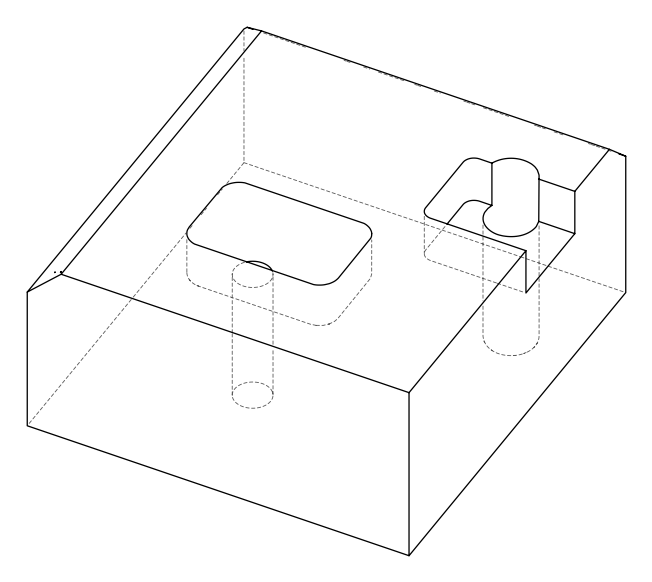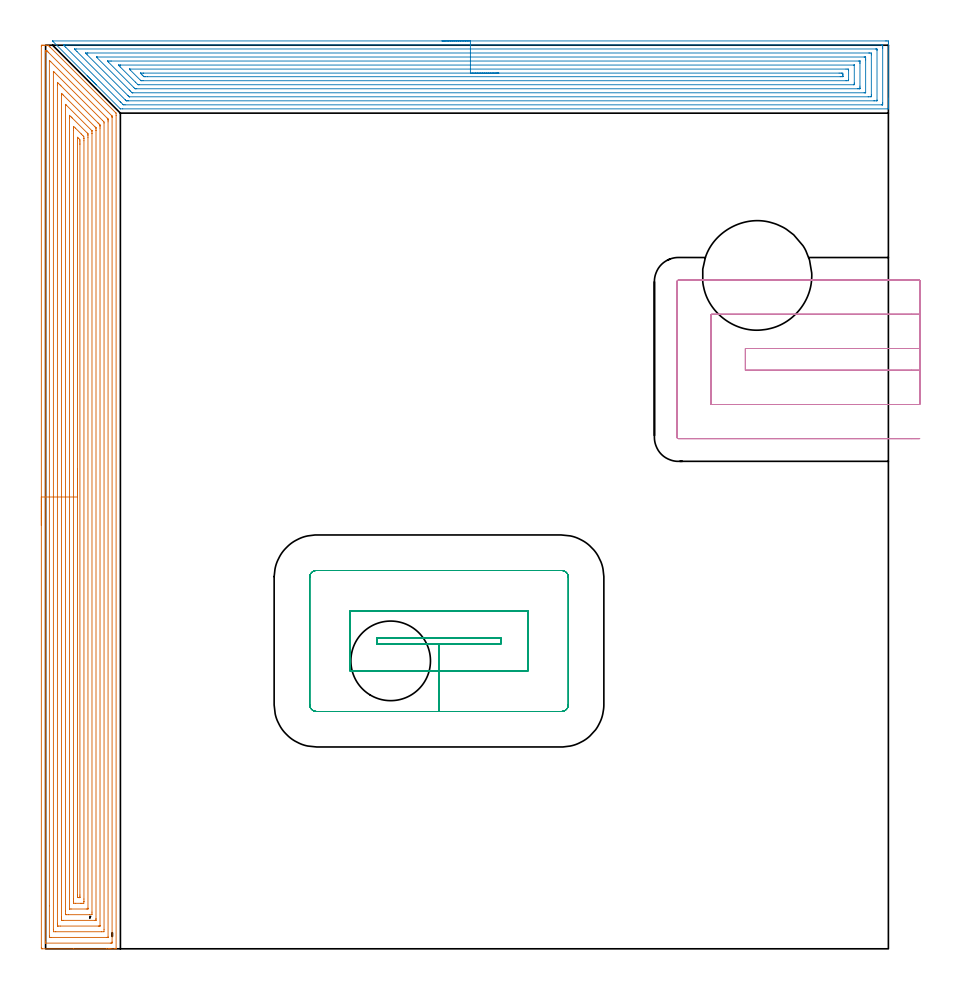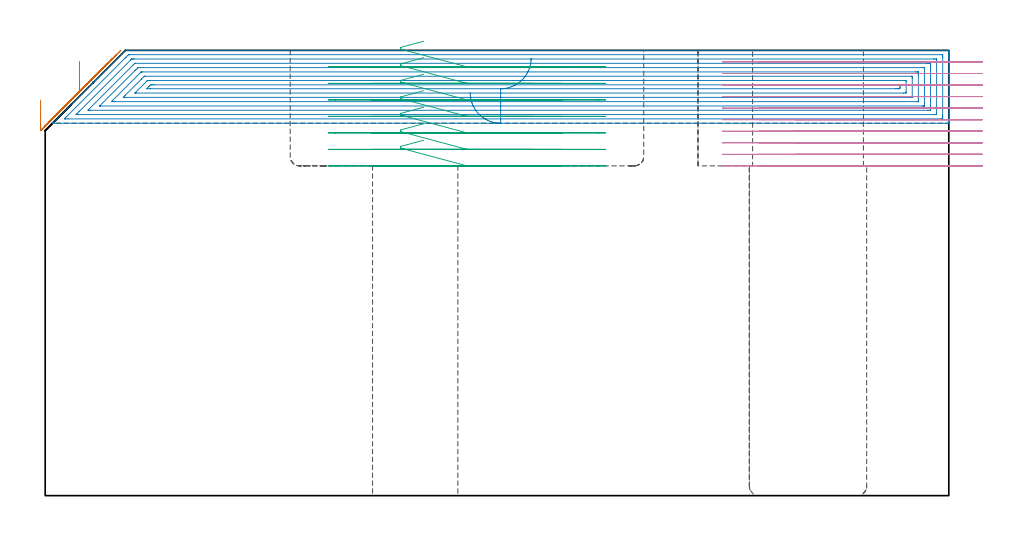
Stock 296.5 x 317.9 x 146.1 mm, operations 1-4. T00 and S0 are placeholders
(PLAN: 6 operations, 4 tool changes, 82.8 min)
(1 AREA_MILL | FG_CHAMFER_SURFACE | UGT0205_001 | 24.86 min | 109679 mm3)
(2 AREA_MILL_1 | FG_CHAMFER_SURFACE_1 | UGT0205_001 | 20.65 min | 79718 mm3)
(3 MILL_RECTANGULAR_POCKET | POCKET_RECTANGULAR_STRAIGHT | NXT0201_007 | Follow Part, ap 6.25, ae 75% | 8.78 min | 319950 mm3)
(4 MILL_SLOT | SLOT_PARTIAL_RECTANGULAR | NXT0201_012 | Follow Part, ap 4, ae 75% | 13.62 min | 222526 mm3)
(5 MILL_THROUGH_HOLE_FROM_SOLID_MATERIAL | STEP1HOLE_1 | NXT0201_007 | Circular | 14.39 min | 138501 mm3)
(6 INDEXABLE_INSERT_DRILL_THROUGH_HOLE_FROM_SOLID | STEP1HOLE | NXT0302_027 | 0.46 min | 66601 mm3)
(TOOL UGT0205_001 | Chamfer Mill 20 x 3 x 45 deg. | D20 FL50 Z2)
(TOOL NXT0201_007 | ENDMILL 25mm [R216.25-25050GCK54P 1620] | D25 R3 FL54 Z5)
(TOOL NXT0201_012 | ENDMILL 16mm [2P460-1600-NA 1630] | D16 FL38 Z6)
(TOOL NXT0302_027 | Index. Insert Drill 28mm [880-D2800L32-05] | D28 PA176 FL140 Z2)
(OP 1 AREA_MILL)
G17 G21 G94 G90
T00 M6
G54
G17 G0 G90 X-1.5 Y148.95 S1061 M3
G43 Z156.1 H0
Z129.8
G94 G1 Y148.988 Z128.928 F250.
Y149.102 Z128.064
Y149.291 Z127.212
Y149.553 Z126.38
Y149.887 Z125.574
Y150.29 Z124.8
Y150.758 Z124.064
Y151.29 Z123.372
Y151.879 Z122.729
Y152.522 Z122.14
Y153.214 Z121.609
Y153.95 Z121.14
Y154.724 Z120.737
Y155.53 Z120.403
Y156.362 Z120.141
Y157.214 Z119.952
Y158.078 Z119.838
Y158.95 Z119.8
Y317.614
X-1.497 Y317.745 Z119.803
X-1.491 Y317.898 Z119.805
X-1.179 Y317.9 Z120.117
X-0.869 Z120.426
X-0.25 Z121.05
X0.3 Z121.599
X0.902 Y317.89 Z122.201
X0.919 Y317.876 Z122.218
X1.056 Y317.745 Z122.353
X1.217 Y317.585 Z122.512
X1.501 Y317.299 Z122.801
X1.544 Y317.256 Z122.844
X24.696 Y294.104 Z145.994
X24.794 Y294.004 Z146.091
X24.8 Y293.212 Z146.1
Y0.155
X24.797 Y0.01 Z146.088
X24.739 Y0.007 Z146.031
X24.363 Y0. Z145.662
X22.965 Z144.262
X22.381 Z143.677
X22.071 Z143.368
X21.487 Z142.781
X9.846 Z131.143
X-1.162 Y0.001 Z120.135
X-1.492 Y0.01 Z119.806
X-1.499 Y0.337 Z119.799
Y0.362
X-1.5 Y158.95 Z119.8
X-0.086 Z121.214
X-0.085 Y315.515 Z121.215
X-0.084 Y315.623 Z121.216
X-0.079 Y315.735 Z121.221
X-0.065 Y315.89 Z121.235
X0.025 Y315.892 Z121.325
X0.41 Y315.89 Z121.71
X0.454 Y315.885 Z121.754
X0.479 Y315.864 Z121.779
X0.531 Y315.817 Z121.831
X0.633 Y315.717 Z121.933
X0.835 Y315.515 Z122.135
X23.138 Y293.212 Z144.438
X23.275 Y293.074 Z144.575
X23.366 Y292.976 Z144.666
X23.375 Y292.964 Z144.675
X23.379 Y292.915 Z144.679
X23.384 Y292.798 Z144.684
X23.385 Y292.651 Z144.685
X23.386 Y292.431 Z144.686
X23.385 Y2.385 Z144.685
X23.384 Y2.277 Z144.684
X23.379 Y2.165 Z144.679
X23.365 Y2.01 Z144.665
X23.275 Y2.007 Z144.575
X22.766 Y2.001 Z144.066
X0.025 Z121.325
X-0.03 Y2.002 Z121.27
X-0.063 Y2.006 Z121.237
X-0.077 Y2.009 Z121.223
X-0.079 Y2.055 Z121.221
X-0.084 Y2.275 Z121.216
X-0.086 Y2.385 Z121.214
Y2.495
Y158.95
X1.328 Z122.628
X1.329 Y312.43 Z122.629
X1.33 Y312.499 Z122.63
X1.332 Y312.541 Z122.632
X1.333 Y312.55 Z122.633
X1.382 Y312.506 Z122.682
X1.671 Y312.227 Z122.971
X1.813 Y312.087 Z123.113
X21.674 Y292.226 Z142.974
X21.858 Y292.035 Z143.158
X21.965 Y291.922 Z143.265
X21.967 Y291.896 Z143.267
X21.97 Y291.838 Z143.27
X21.971 Y291.428 Z143.271
X21.972 Y290.944 Z143.272
X21.971 Y4.169 Z143.271
X21.97 Y4.048 Z143.27
X21.968 Y4.02 Z143.268
X21.966 Y4.012 Z143.266
X21.938 Y4.008 Z143.238
X21.826 Y4.003 Z143.126
X21.656 Y4. Z142.956
X21.487 Z142.787
X1.983 Z123.283
X1.813 Y4.002 Z123.113
X1.644 Y4.006 Z122.944
X1.335 Y4.018 Z122.635
X1.333 Y4.169 Z122.633
X1.329 Y4.652 Z122.629
X1.328 Y15.133 Z122.628
Y158.95
X2.743 Z124.043
Y308.378
X2.744 Y308.562 Z124.044
X2.747 Y308.653 Z124.047
X2.749 Y308.685 Z124.049
X2.77 Y308.67 Z124.07
X2.858 Y308.587 Z124.158
X3.073 Y308.378 Z124.373
X20.022 Y291.428 Z141.322
X20.344 Y291.099 Z141.644
X20.55 Y290.887 Z141.85
X20.557 Y290.536 Z141.857
Y6.845
X20.539 Y6.007 Z141.839
X19.651 Y6. Z140.951
X3.555 Z124.855
X2.76 Y6.01 Z124.06
X2.743 Y6.81 Z124.043
Y6.845
Y158.95
X4.157 Z125.457
Y303.918
X4.158 Y304.255 Z125.458
X4.162 Y304.81 Z125.462
X4.163 Y304.821 Z125.463
X4.185 Y304.81 Z125.485
X4.496 Y304.504 Z125.796
X5.084 Y303.918 Z126.384
X5.39 Y303.612 Z126.69
X18.465 Y290.536 Z139.765
X18.804 Y290.193 Z140.104
X19.077 Y289.913 Z140.377
X19.136 Y289.842 Z140.436
X19.139 Y289.756 Z140.439
X19.141 Y289.644 Z140.441
X19.143 Y289.306 Z140.443
Y288.752
X19.142 Y8.179 Z140.442
X19.14 Y8.089 Z140.44
X19.136 Y8.03 Z140.436
X19.133 Y8.01 Z140.433
X19.119 Y8.008 Z140.419
X18.804 Y8.003 Z140.104
X18.541 Y8. Z139.841
X5.127 Z126.427
X4.496 Y8.001 Z125.796
X4.229 Y8.004 Z125.529
X4.179 Y8.01 Z125.479
X4.164 Y8.024 Z125.464
X4.162 Y8.071 Z125.462
X4.158 Y8.63 Z125.458
X4.157 Y8.968 Z125.457
Y158.95
X5.571 Z126.871
X5.572 Y300.168 Z126.872
X5.573 Y300.349 Z126.873
X5.578 Y300.915 Z126.878
X5.584 Y300.957 Z126.884
X5.666 Y300.878 Z126.966
X5.846 Y300.703 Z127.146
X6.203 Y300.349 Z127.503
X6.285 Y300.268 Z127.585
X17.408 Y289.143 Z138.708
X17.603 Y288.945 Z138.903
X17.699 Y288.844 Z138.999
X17.721 Y288.82 Z139.021
X17.723 Y288.798 Z139.023
X17.726 Y288.752 Z139.026
X17.729 Y288.04 Z139.029
Y287.86
Y10.595
X17.727 Y10.414 Z139.027
X17.723 Y10.059 Z139.023
X17.722 Y10.022 Z139.022
X17.678 Y10.01 Z138.978
X17.568 Y10.005 Z138.868
X17.429 Y10.001 Z138.729
X6.285 Y10. Z127.585
X5.804 Y10.001 Z127.104
X5.63 Y10.007 Z126.93
X5.597 Y10.01 Z126.897
X5.578 Y10.021 Z126.878
X5.576 Y10.059 Z126.876
X5.573 Y10.232 Z126.873
X5.572 Y10.414 Z126.872
X5.571 Y11.126 Z126.871
Y158.95
X6.985 Z128.285
X6.986 Y296.781 Z128.286
Y296.973
X6.989 Y297.038 Z128.289
X6.992 Y297.086 Z128.292
X6.996 Y297.095 Z128.296
X7.032 Y297.062 Z128.332
X7.179 Y296.922 Z128.479
X7.322 Y296.781 Z128.622
X16.242 Y287.86 Z137.542
X16.281 Y287.815 Z137.581
X16.308 Y287.782 Z137.608
X16.31 Y287.762 Z137.61
X16.312 Y287.669 Z137.612
X16.314 Y286.968 Z137.614
X16.315 Y286.775 Z137.615
X16.314 Y12.898 Z137.614
X16.309 Y12.198 Z137.609
X16.308 Y12.012 Z137.608
X16.121 Y12.009 Z137.421
X15.425 Y12.001 Z136.725
X8.073 Y12. Z129.373
X7.375 Y12.002 Z128.675
X7.179 Y12.008 Z128.479
X6.992 Y12.015 Z128.292
X6.989 Y12.198 Z128.289
X6.987 Y12.39 Z128.287
X6.985 Y13.09 Z128.285
Y13.283
Y158.95
X8.4 Z129.7
Y292.32
X8.403 Y292.883 Z129.703
X8.407 Y293.212 Z129.707
X8.411 Y293.232 Z129.711
X8.436 Y293.212 Z129.736
X8.967 Y292.685 Z130.267
X9.333 Y292.32 Z130.633
X14.684 Y286.968 Z135.984
X14.801 Y286.846 Z136.101
X14.89 Y286.751 Z136.19
X14.893 Y286.684 Z136.193
X14.898 Y286.404 Z136.198
X14.9 Y286.075 Z136.2
Y285.509
Y14.309
X14.898 Y14.119 Z136.198
X14.896 Y14.051 Z136.196
X14.894 Y14.018 Z136.194
X14.879 Y14.01 Z136.179
X14.315 Y14. Z135.615
X8.949 Z130.249
X8.53 Y14.005 Z129.83
X8.425 Y14.009 Z129.725
X8.406 Y14.011 Z129.706
X8.404 Y14.026 Z129.704
X8.401 Y14.062 Z129.701
X8.4 Y14.141 Z129.7
Y158.95
X9.814 Z131.114
Y287.907
X9.816 Y288.752 Z131.116
X9.817 Y288.796 Z131.117
X9.862 Y289.33 Z131.162
X10.45 Y288.752 Z131.75
X12.544 Y286.659 Z133.844
X13.125 Y286.075 Z134.425
X13.439 Y285.753 Z134.739
X13.482 Y285.183 Z134.782
X13.484 Y285.138 Z134.784
X13.486 Y284.291 Z134.786
Y17.503
X13.484 Y16.659 Z134.784
X13.483 Y16.614 Z134.783
X13.439 Y16.01 Z134.739
X13.201 Y16.003 Z134.501
X12.544 Y16. Z133.844
X12.31 Z133.61
X10.521 Y16.001 Z131.821
X9.862 Y16.01 Z131.162
X9.817 Y16.659 Z131.117
X9.815 Y16.705 Z131.115
X9.814 Y17.551 Z131.114
Y158.95
X11.228 Z132.528
Y285.421
X11.229 Y285.457 Z132.529
X11.231 Y285.493 Z132.531
X11.233 Y285.507 Z132.533
X11.261 Y285.483 Z132.561
X11.57 Y285.183 Z132.87
X11.65 Y285.103 Z132.95
X12.05 Y284.692 Z133.35
X12.065 Y284.291 Z133.365
X12.07 Y283.873 Z133.37
X12.072 Y283.399 Z133.372
Y282.978
Y18.914
X12.07 Y18.443 Z133.37
X12.066 Y18.028 Z133.366
X12.061 Y18.009 Z133.361
X12.038 Y18.006 Z133.338
X11.983 Y18.002 Z133.283
X11.872 Y18.003 Z133.172
X11.65 Y18.01 Z132.95
X11.235 Y18.031 Z132.535
X11.231 Y18.443 Z132.531
X11.229 Y18.863 Z132.529
X11.228 Y158.95 Z132.528
Y159.822 Z132.566
Y160.686 Z132.68
Y161.538 Z132.869
Y162.37 Z133.131
Y163.176 Z133.465
Y163.95 Z133.868
Y164.686 Z134.336
Y165.378 Z134.868
Y166.021 Z135.457
Y166.61 Z136.1
Y167.142 Z136.792
Y167.61 Z137.528
Y168.013 Z138.302
Y168.347 Z139.108
Y168.609 Z139.94
Y168.798 Z140.791
Y168.912 Z141.656
Y168.95 Z142.528
G0 Z156.1
M5
M2
(OP 2 AREA_MILL_1)
G17 G21 G94 G90
T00 M6
G54
G17 G0 G90 X139.45 Y319.4 S1061 M3
G43 Z156.1 H0
Z132.2
G94 G1 X139.488 Z131.328 F250.
X139.602 Z130.464
X139.791 Z129.612
X140.053 Z128.78
X140.387 Z127.974
X140.79 Z127.2
X141.258 Z126.464
X141.79 Z125.772
X142.379 Z125.129
X143.022 Z124.54
X143.714 Z124.008
X144.45 Z123.54
X145.224 Z123.137
X146.03 Z122.803
X146.862 Z122.541
X147.713 Z122.352
X148.578 Z122.238
X149.45 Z122.2
X295.411
X295.888 Y319.399 Z122.201
X296.36 Y319.395 Z122.203
X296.491 Y319.392 Z122.206
X296.495 Y318.928 Z122.669
X296.5 Y318.323 Z123.274
Y299.226 Z142.369
Y298.621 Z142.973
Y298.065 Z143.532
Y297.738 Z143.858
Y297.182 Z144.414
Y296.855 Z144.74
Y296.2 Z145.399
Y295.85 Z145.749
Y295.511 Z146.079
X296.493 Y295.502 Z146.088
X296.335 Y295.5 Z146.1
X27.121
X26.305 Y295.501 Z146.097
X26.299 Y295.503 Z146.095
X26.228 Y295.572 Z146.026
X17.88 Y303.918 Z137.678
X17.745 Y304.054 Z137.544
X17.577 Y304.222 Z137.375
X17.438 Y304.36 Z137.236
X17.299 Y304.5 Z137.097
X17.14 Y304.659 Z136.939
X16.997 Y304.801 Z136.794
X16.852 Y304.947 Z136.651
X16.703 Y305.095 Z136.502
X16.555 Y305.243 Z136.353
X16.406 Y305.393 Z136.205
X16.267 Y305.532 Z136.066
X16.113 Y305.684 Z135.911
X15.959 Y305.84 Z135.758
X15.83 Y305.969 Z135.629
X15.672 Y306.126 Z135.469
X15.513 Y306.286 Z135.312
X15.394 Y306.405 Z135.193
X15.23 Y306.567 Z135.028
X15.066 Y306.733 Z134.865
X14.957 Y306.842 Z134.756
X14.789 Y307.009 Z134.586
X14.62 Y307.179 Z134.419
X2.565 Y319.235 Z122.364
X2.437 Y319.369 Z122.229
X2.415 Y319.396 Z122.202
X2.565 Y319.4 Z122.2
X149.45
Y317.986 Z123.614
X294.102 Y317.985 Z123.615
X294.163
X294.482 Y317.979 Z123.621
X294.49 Y317.876 Z123.724
X294.497 Y317.655 Z123.945
X294.499 Y317.162 Z124.438
X294.5 Y316.769 Z124.831
X294.499 Y297.738 Z143.862
X294.498 Y297.347 Z144.253
X294.49 Y296.952 Z144.648
X294.484 Y296.92 Z144.68
X294.466 Y296.919 Z144.681
X294.415 Y296.916 Z144.684
X294.311 Y296.915 Z144.685
X294.102 Y296.914 Z144.686
X27.953 Y296.915 Z144.685
X27.537 Y296.921 Z144.679
X27.332 Y296.93 Z144.67
X27.121 Y297.134 Z144.466
X26.512 Y297.738 Z143.862
X26.228 Y298.022 Z143.578
X7.088 Y317.162 Z124.438
X6.584 Y317.668 Z123.932
X6.377 Y317.88 Z123.72
X6.288 Y317.973 Z123.627
X6.584 Y317.983 Z123.617
X6.645 Y317.985 Z123.615
X7.476 Y317.986 Z123.614
X149.45
Y316.572 Z125.028
X292.021 Y316.571 Z125.029
X292.316 Y316.57 Z125.03
X292.415 Y316.568 Z125.032
X292.484 Y316.565 Z125.035
X292.49 Y316.46 Z125.14
X292.496 Y316.279 Z125.321
X292.499 Y316.098 Z125.502
X292.5 Y298.621 Z142.979
X292.499 Y298.441 Z143.159
X292.494 Y298.379 Z143.221
X292.49 Y298.337 Z143.263
X292.463 Y298.335 Z143.265
X292.316 Y298.332 Z143.268
X291.719 Y298.329 Z143.271
X291.424
X29.202
X28.906 Y298.33 Z143.27
X28.611 Y298.332 Z143.268
X28.415 Y298.335 Z143.265
X28.366 Y298.344 Z143.256
X28.34 Y298.367 Z143.233
X28.286 Y298.417 Z143.183
X28.079 Y298.621 Z142.979
X28.014 Y298.685 Z142.915
X11.048 Y315.651 Z125.949
X10.422 Y316.279 Z125.321
X10.155 Y316.55 Z125.05
X10.15 Y316.566 Z125.034
X10.155 Y316.567 Z125.033
X10.753 Y316.571 Z125.029
X149.45 Y316.572 Z125.028
Y315.157 Z126.443
X289.638
X289.881 Y315.156 Z126.444
X290.381 Y315.15 Z126.45
X290.49 Y315.14 Z126.46
X290.5 Y314.513 Z127.087
Y300.387 Z141.213
X290.494 Y299.96 Z141.64
X290.49 Y299.754 Z141.846
X290.282 Y299.749 Z141.851
X289.638 Y299.744 Z141.856
X289.396 Y299.743 Z141.857
X29.558
X29.476 Y299.744 Z141.856
X29.437 Y299.746 Z141.854
X29.421 Y299.749 Z141.851
X29.368 Y299.792 Z141.808
X29.056 Y300.095 Z141.505
X28.906 Y300.242 Z141.358
X14.62 Y314.529 Z127.071
X14.205 Y314.95 Z126.65
X14.014 Y315.147 Z126.453
X14.113 Y315.15 Z126.45
X14.62 Y315.156 Z126.444
X14.862 Y315.157 Z126.443
X149.45
Y313.743 Z127.857
X287.966
X288.194 Y313.742 Z127.858
X288.346 Y313.74 Z127.86
X288.466 Y313.736 Z127.864
X288.491 Y313.73 Z127.87
X288.493 Y313.721 Z127.879
X288.496 Y313.63 Z127.97
X288.5 Y312.99 Z128.61
Y312.748 Z128.852
X288.499 Y301.27 Z140.33
X288.497 Y301.19 Z140.41
X288.494 Y301.171 Z140.429
X288.492 Y301.166 Z140.434
X288.459 Y301.164 Z140.436
X288.308 Y301.16 Z140.44
X288.08 Y301.157 Z140.443
X287.966
X30.692
X30.578 Y301.158 Z140.442
X30.503 Y301.161 Z140.439
X30.447 Y301.164 Z140.436
X30.425 Y301.183 Z140.417
X30.333 Y301.27 Z140.33
X29.799 Y301.799 Z139.801
X29.446 Y302.152 Z139.448
X17.969 Y313.63 Z127.97
X17.897 Y313.706 Z127.894
X17.875 Y313.732 Z127.868
X17.874 Y313.736 Z127.864
X17.889 Y313.738 Z127.862
X17.964 Y313.741 Z127.859
X18.078 Y313.743 Z127.857
X18.191
X149.45
Y312.329 Z129.271
X286.066 Y312.328 Z129.272
X286.492 Y312.327 Z129.273
X286.494 Y312.325 Z129.275
X286.498 Y312.32 Z129.28
X286.5 Y311.865 Z129.735
Y311.436 Z130.164
Y303.489 Z138.111
X286.499 Y303.035 Z138.565
X286.495 Y302.611 Z138.989
X286.491 Y302.583 Z139.017
X286.474 Y302.578 Z139.022
X286.418 Y302.575 Z139.025
X286.301 Y302.572 Z139.028
X286.066 Y302.571 Z139.029
X285.643
X32.054
X31.585 Y302.574 Z139.026
X31.519 Y302.575 Z139.025
X31.482 Y302.578 Z139.022
X31.447 Y302.61 Z138.99
X31.3 Y302.752 Z138.848
X31.013 Y303.035 Z138.565
X22.184 Y311.865 Z129.735
X21.763 Y312.29 Z129.31
X21.738 Y312.322 Z129.278
X21.763 Y312.323 Z129.277
X22.188 Y312.327 Z129.273
X22.656 Y312.329 Z129.271
X23.079
X149.45
Y310.915 Z130.685
X284.349 Y310.914 Z130.686
X284.465 Y310.91 Z130.69
X284.487 Y310.908 Z130.692
X284.493 Y310.895 Z130.705
X284.498 Y310.875 Z130.725
X284.499 Y310.854 Z130.746
X284.5 Y310.764 Z130.836
X284.499 Y304.585 Z137.015
X284.492 Y304.367 Z137.233
X284.477 Y303.992 Z137.608
X284.28 Y303.987 Z137.613
X284.212 Y303.986 Z137.614
X32.891
X32.684 Y303.987 Z137.613
X32.582 Y303.989 Z137.611
X32.534 Y303.992 Z137.608
X32.478 Y304.028 Z137.572
X31.696 Y304.801 Z136.799
X31.585 Y304.912 Z136.688
X26.228 Y310.27 Z131.33
X25.662 Y310.845 Z130.755
X25.603 Y310.907 Z130.693
X25.674 Y310.909 Z130.691
X25.858 Y310.913 Z130.687
X26.228 Y310.915 Z130.685
X26.295
X149.45
Y309.5 Z132.1
X281.601
X282.21 Y309.497 Z132.103
X282.494 Y309.493 Z132.107
X282.5 Y309.21 Z132.39
Y305.684 Z135.916
X282.494 Y305.407 Z136.193
X281.887 Y305.401 Z136.199
X281.601 Y305.4 Z136.2
X34.264
X33.657 Y305.402 Z136.198
X33.588 Y305.404 Z136.196
X33.556 Y305.406 Z136.194
X33.489 Y305.468 Z136.132
X33.371 Y305.577 Z136.023
X29.731 Y309.216 Z132.384
X29.664 Y309.284 Z132.316
X29.538 Y309.416 Z132.184
X29.465 Y309.494 Z132.106
X29.473 Y309.495 Z132.105
X29.514 Y309.498 Z132.102
X29.799 Y309.5 Z132.1
X149.45
Y308.086 Z133.514
X279.172
X279.816 Y308.085 Z133.515
X280.067 Y308.084 Z133.516
X280.471 Y308.079 Z133.521
X280.495 Y307.662 Z133.938
X280.498 Y307.45 Z134.15
X280.499 Y307.112 Z134.488
X280.497 Y306.942 Z134.658
X280.493 Y306.858 Z134.742
X280.49 Y306.822 Z134.778
X280.452 Y306.82 Z134.78
X279.816 Y306.815 Z134.785
X279.566 Y306.814 Z134.786
X35.8
X35.157 Y306.815 Z134.785
X34.905 Y306.816 Z134.784
X34.591 Y306.821 Z134.779
X34.264 Y307.136 Z134.464
X33.948 Y307.45 Z134.15
X33.371 Y308.029 Z133.571
X33.336 Y308.072 Z133.528
X33.334 Y308.079 Z133.521
X33.371 Y308.081 Z133.519
X33.623 Y308.084 Z133.516
X34.264 Y308.086 Z133.514
X34.513
X149.45
X150.322 Z133.552
X151.186 Z133.666
X152.038 Z133.854
X152.87 Z134.117
X153.676 Z134.451
X154.45 Z134.853
X155.186 Z135.322
X155.878 Z135.853
X156.521 Z136.443
X157.11 Z137.086
X157.641 Z137.778
X158.11 Z138.514
X158.513 Z139.288
X158.847 Z140.094
X159.109 Z140.926
X159.298 Z141.777
X159.412 Z142.642
X159.45 Z143.514
G0 Z156.1
M5
M2
(OP 3 MILL_RECTANGULAR_POCKET)
G17 G21 G94 G90
T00 M6
G54
G17 G0 G90 X124.202 Y109.35 S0 M3
G43 Z156.1 H1
Z149.1
G94 G1 X116.65 Z147.076 F250.
Y107.25 Z146.514
X138.4 Z140.686
X160.15 F500.
Y109.35
X116.65
Y107.25
X138.4
Y97.75
X169.65
Y118.85
X107.15
Y97.75
X138.4
Y83.5
X181.5
G3 X183.9 Y85.9 R2.4
G1 Y130.7
G3 X181.5 Y133.1 R2.4
G1 X95.3
G3 X92.9 Y130.7 R2.4
G1 Y85.9
G3 X95.3 Y83.5 R2.4
G1 X138.4
X139.4
G0 X124.202 Y109.35 Z143.686
G1 X116.65 Z141.662 F250.
Y107.25 Z141.099
X138.4 Z135.271
X160.15 F500.
Y109.35
X116.65
Y107.25
X138.4
Y97.75
X169.65
Y118.85
X107.15
Y97.75
X138.4
Y83.5
X181.5
G3 X183.9 Y85.9 R2.4
G1 Y130.7
G3 X181.5 Y133.1 R2.4
G1 X95.3
G3 X92.9 Y130.7 R2.4
G1 Y85.9
G3 X95.3 Y83.5 R2.4
G1 X138.4
X139.4
G0 X124.202 Y109.35 Z138.271
G1 X116.65 Z136.248 F250.
Y107.25 Z135.685
X138.4 Z129.857
X160.15 F500.
Y109.35
X116.65
Y107.25
X138.4
Y97.75
X169.65
Y118.85
X107.15
Y97.75
X138.4
Y83.5
X181.5
G3 X183.9 Y85.9 R2.4
G1 Y130.7
G3 X181.5 Y133.1 R2.4
G1 X95.3
G3 X92.9 Y130.7 R2.4
G1 Y85.9
G3 X95.3 Y83.5 R2.4
G1 X138.4
X139.4
G0 X124.202 Y109.35 Z132.857
G1 X116.65 Z130.833 F250.
Y107.25 Z130.271
X138.4 Z124.443
X160.15 F500.
Y109.35
X116.65
Y107.25
X138.4
Y97.75
X169.65
Y118.85
X107.15
Y97.75
X138.4
Y83.5
X181.5
G3 X183.9 Y85.9 R2.4
G1 Y130.7
G3 X181.5 Y133.1 R2.4
G1 X95.3
G3 X92.9 Y130.7 R2.4
G1 Y85.9
G3 X95.3 Y83.5 R2.4
G1 X138.4
X139.4
G0 X124.202 Y109.35 Z127.443
G1 X116.65 Z125.419 F250.
Y107.25 Z124.856
X138.4 Z119.029
X160.15 F500.
Y109.35
X116.65
Y107.25
X138.4
Y97.75
X169.65
Y118.85
X107.15
Y97.75
X138.4
Y83.5
X181.5
G3 X183.9 Y85.9 R2.4
G1 Y130.7
G3 X181.5 Y133.1 R2.4
G1 X95.3
G3 X92.9 Y130.7 R2.4
G1 Y85.9
G3 X95.3 Y83.5 R2.4
G1 X138.4
X139.4
G0 X124.202 Y109.35 Z122.029
G1 X116.65 Z120.005 F250.
Y107.25 Z119.442
X138.4 Z113.614
X160.15 F500.
Y109.35
X116.65
Y107.25
X138.4
Y97.75
X169.65
Y118.85
X107.15
Y97.75
X138.4
Y83.5
X181.5
G3 X183.9 Y85.9 R2.4
G1 Y130.7
G3 X181.5 Y133.1 R2.4
G1 X95.3
G3 X92.9 Y130.7 R2.4
G1 Y85.9
G3 X95.3 Y83.5 R2.4
G1 X138.4
X139.4
G0 X124.202 Y109.35 Z116.614
G1 X116.65 Z114.591 F250.
Y107.25 Z114.028
X138.4 Z108.2
X160.15 F500.
Y109.35
X116.65
Y107.25
X138.4
Y97.75
X169.65
Y118.85
X107.15
Y97.75
X138.4
Y83.5
X181.5
G3 X183.9 Y85.9 R2.4
G1 Y130.7
G3 X181.5 Y133.1 R2.4
G1 X95.3
G3 X92.9 Y130.7 R2.4
G1 Y85.9
G3 X95.3 Y83.5 R2.4
G1 X138.4
X139.4
G0 Z156.1
M5
M2
(OP 4 MILL_SLOT)
G17 G21 G94 G90
T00 M6
G54
G17 G0 G90 X307.5 Y211.2 S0 M3
G43 Z156.1 H1
Z142.31
G94 G1 X304.5 F250.
X246.2 F500.
Y203.5
X304.5
X307.5 F250.
Y223.2
X304.5
X234.2 F500.
Y191.5
X304.5
X307.5 F250.
Y235.2
X304.5
X222.6 F500.
G3 X222.2 Y234.8 R0.4
G1 Y179.9
G3 X222.6 Y179.5 R0.4
G1 X304.5
X307.5 F250.
G0 Y211.2 Z138.52
G1 X304.5
X246.2 F500.
Y203.5
X304.5
X307.5 F250.
Y223.2
X304.5
X234.2 F500.
Y191.5
X304.5
X307.5 F250.
Y235.2
X304.5
X222.6 F500.
G3 X222.2 Y234.8 R0.4
G1 Y179.9
G3 X222.6 Y179.5 R0.4
G1 X304.5
X307.5 F250.
G0 Y211.2 Z134.73
G1 X304.5
X246.2 F500.
Y203.5
X304.5
X307.5 F250.
Y223.2
X304.5
X234.2 F500.
Y191.5
X304.5
X307.5 F250.
Y235.2
X304.5
X222.6 F500.
G3 X222.2 Y234.8 R0.4
G1 Y179.9
G3 X222.6 Y179.5 R0.4
G1 X304.5
X307.5 F250.
G0 Y211.2 Z130.94
G1 X304.5
X246.2 F500.
Y203.5
X304.5
X307.5 F250.
Y223.2
X304.5
X234.2 F500.
Y191.5
X304.5
X307.5 F250.
Y235.2
X304.5
X222.6 F500.
G3 X222.2 Y234.8 R0.4
G1 Y179.9
G3 X222.6 Y179.5 R0.4
G1 X304.5
X307.5 F250.
G0 Y211.2 Z127.15
G1 X304.5
X246.2 F500.
Y203.5
X304.5
X307.5 F250.
Y223.2
X304.5
X234.2 F500.
Y191.5
X304.5
X307.5 F250.
Y235.2
X304.5
X222.6 F500.
G3 X222.2 Y234.8 R0.4
G1 Y179.9
G3 X222.6 Y179.5 R0.4
G1 X304.5
X307.5 F250.
G0 Y211.2 Z123.36
G1 X304.5
X246.2 F500.
Y203.5
X304.5
X307.5 F250.
Y223.2
X304.5
X234.2 F500.
Y191.5
X304.5
X307.5 F250.
Y235.2
X304.5
X222.6 F500.
G3 X222.2 Y234.8 R0.4
G1 Y179.9
G3 X222.6 Y179.5 R0.4
G1 X304.5
X307.5 F250.
G0 Y211.2 Z119.57
G1 X304.5
X246.2 F500.
Y203.5
X304.5
X307.5 F250.
Y223.2
X304.5
X234.2 F500.
Y191.5
X304.5
X307.5 F250.
Y235.2
X304.5
X222.6 F500.
G3 X222.2 Y234.8 R0.4
G1 Y179.9
G3 X222.6 Y179.5 R0.4
G1 X304.5
X307.5 F250.
G0 Y211.2 Z115.78
G1 X304.5
X246.2 F500.
Y203.5
X304.5
X307.5 F250.
Y223.2
X304.5
X234.2 F500.
Y191.5
X304.5
X307.5 F250.
Y235.2
X304.5
X222.6 F500.
G3 X222.2 Y234.8 R0.4
G1 Y179.9
G3 X222.6 Y179.5 R0.4
G1 X304.5
X307.5 F250.
G0 Y211.2 Z111.99
G1 X304.5
X246.2 F500.
Y203.5
X304.5
X307.5 F250.
Y223.2
X304.5
X234.2 F500.
Y191.5
X304.5
X307.5 F250.
Y235.2
X304.5
X222.6 F500.
G3 X222.2 Y234.8 R0.4
G1 Y179.9
G3 X222.6 Y179.5 R0.4
G1 X304.5
X307.5 F250.
G0 Y211.2 Z108.2
G1 X304.5
X246.2 F500.
Y203.5
X304.5
X307.5 F250.
Y223.2
X304.5
X234.2 F500.
Y191.5
X304.5
X307.5 F250.
Y235.2
X304.5
X222.6 F500.
G3 X222.2 Y234.8 R0.4
G1 Y179.9
G3 X222.6 Y179.5 R0.4
G1 X304.5
X307.5 F250.
G0 Z156.1
M5
M2
